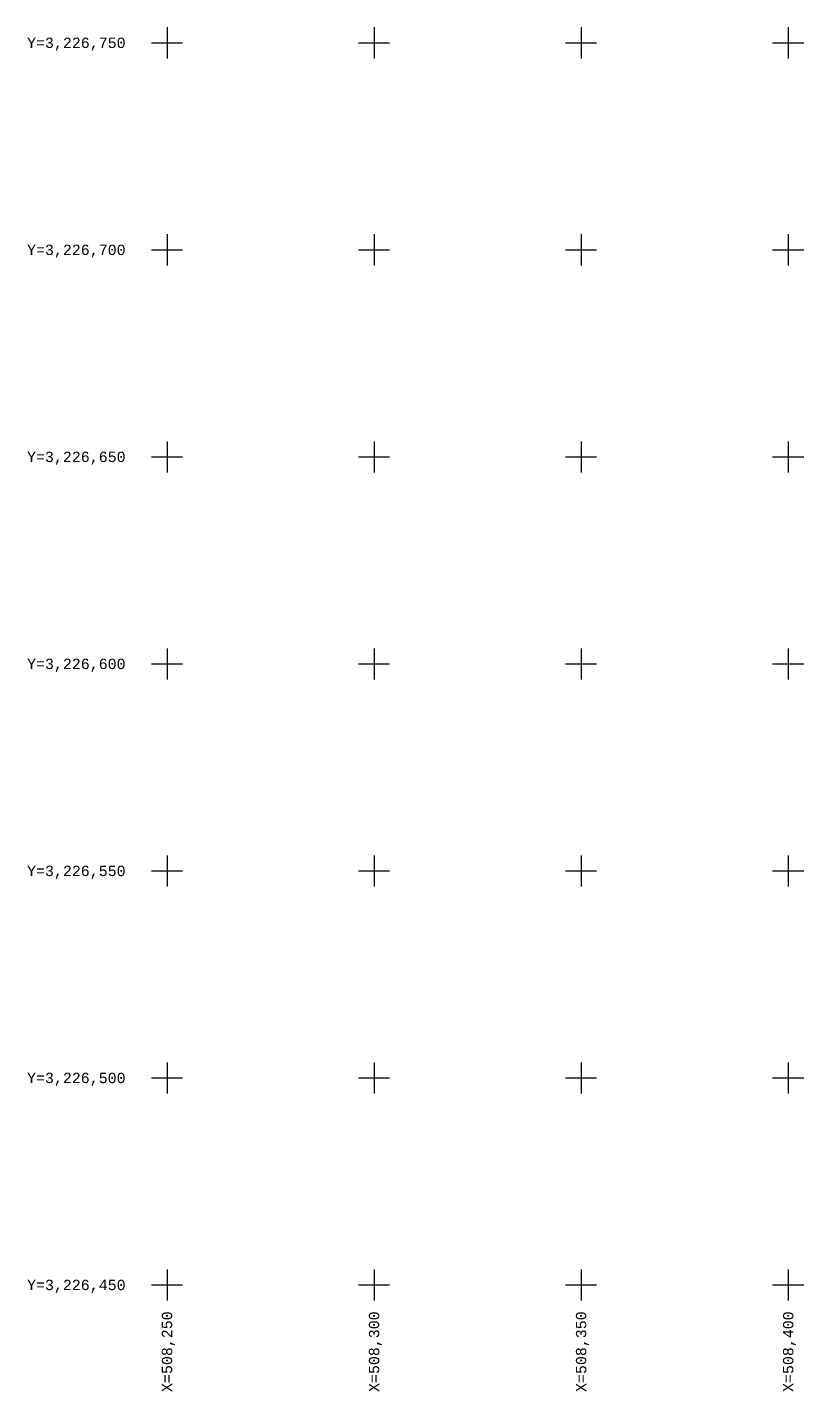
# Model space of a CAD drawing. Header units: millimetres. Extents: x 793 to 3159, y 750 to 2095.
# Drawn here: x 793.3 to 980.8, y 750.1 to 1079.6 of the extents above; entities that cross this region are included whole.
import ezdxf
from ezdxf.enums import TextEntityAlignment as Align

# ---------------------------------------------------------------- set-up
doc = ezdxf.new("R2010")
doc.units = ezdxf.units.MM
for name, color, linetype in [('poligono real existente', 210, 'Continuous'), ('RETTX01', 2, 'Continuous'), ('RETUTM01', 8, 'Continuous')]:
    doc.layers.add(name, color=color, linetype=linetype)
doc.styles.add('MONOTXT4', font='MONOTXT4.shx')

# ---------------------------------------------------------------- blocks, each defined once
blk = doc.blocks.new('A$C6A1540C3')
at = {"layer": 'RETUTM01', "color": 8, "linetype": 'Continuous'}
for p, q in [((3.75, 7.5), (3.75, 0)), ((0, 3.75), (7.5, 3.75))]:
    blk.add_line(p, q, dxfattribs=at)

msp = doc.modelspace()

# ---------------------------------------------------------------- block references
at = {"layer": 'poligono real existente'}
for p in [(823.30715, 1072.1269), (873.30715, 1072.1269), (923.30715, 1072.1269), (973.30715, 1072.1269), (823.30715, 1022.1269), (873.30715, 1022.1269), (923.30715, 1022.1269), (973.30715, 1022.1269), (823.30715, 972.1269), (873.30715, 972.1269), (923.30715, 972.1269), (973.30715, 972.1269), (823.30715, 922.1269), (873.30715, 922.1269), (923.30715, 922.1269), (973.30715, 922.1269), (823.30715, 872.1269), (873.30715, 872.1269), (923.30715, 872.1269), (973.30715, 872.1269), (823.30715, 822.1269), (873.30715, 822.1269), (923.30715, 822.1269), (973.30715, 822.1269), (823.30715, 772.1269), (873.30715, 772.1269), (923.30715, 772.1269), (973.30715, 772.1269)]:
    msp.add_blockref('A$C6A1540C3', p, dxfattribs=at)

# ---------------------------------------------------------------- texts
at = {"layer": 'RETTX01', "color": 2, "style": 'MONOTXT4'}
for s, p in [('Y=3,226,750', (817.05748, 1075.87687)), ('Y=3,226,700', (817.05748, 1025.87687)), ('Y=3,226,650', (817.05748, 975.87687)), ('Y=3,226,600', (817.05748, 925.87687)), ('Y=3,226,550', (817.05748, 875.87687)), ('Y=3,226,500', (817.05748, 825.87687)), ('Y=3,226,450', (817.05748, 775.87687))]:
    msp.add_text(s, height=2.5, dxfattribs=at).set_placement(p, align=Align.MIDDLE_RIGHT)
for s, p in [('X=508,250', (827.05748, 769.50227)), ('X=508,300', (877.05748, 769.50227)), ('X=508,350', (927.05748, 769.50227)), ('X=508,400', (977.05748, 769.50227))]:
    msp.add_text(s, height=2.5, rotation=90, dxfattribs=at).set_placement(p, align=Align.MIDDLE_RIGHT)

doc.saveas('drawing.dxf')
